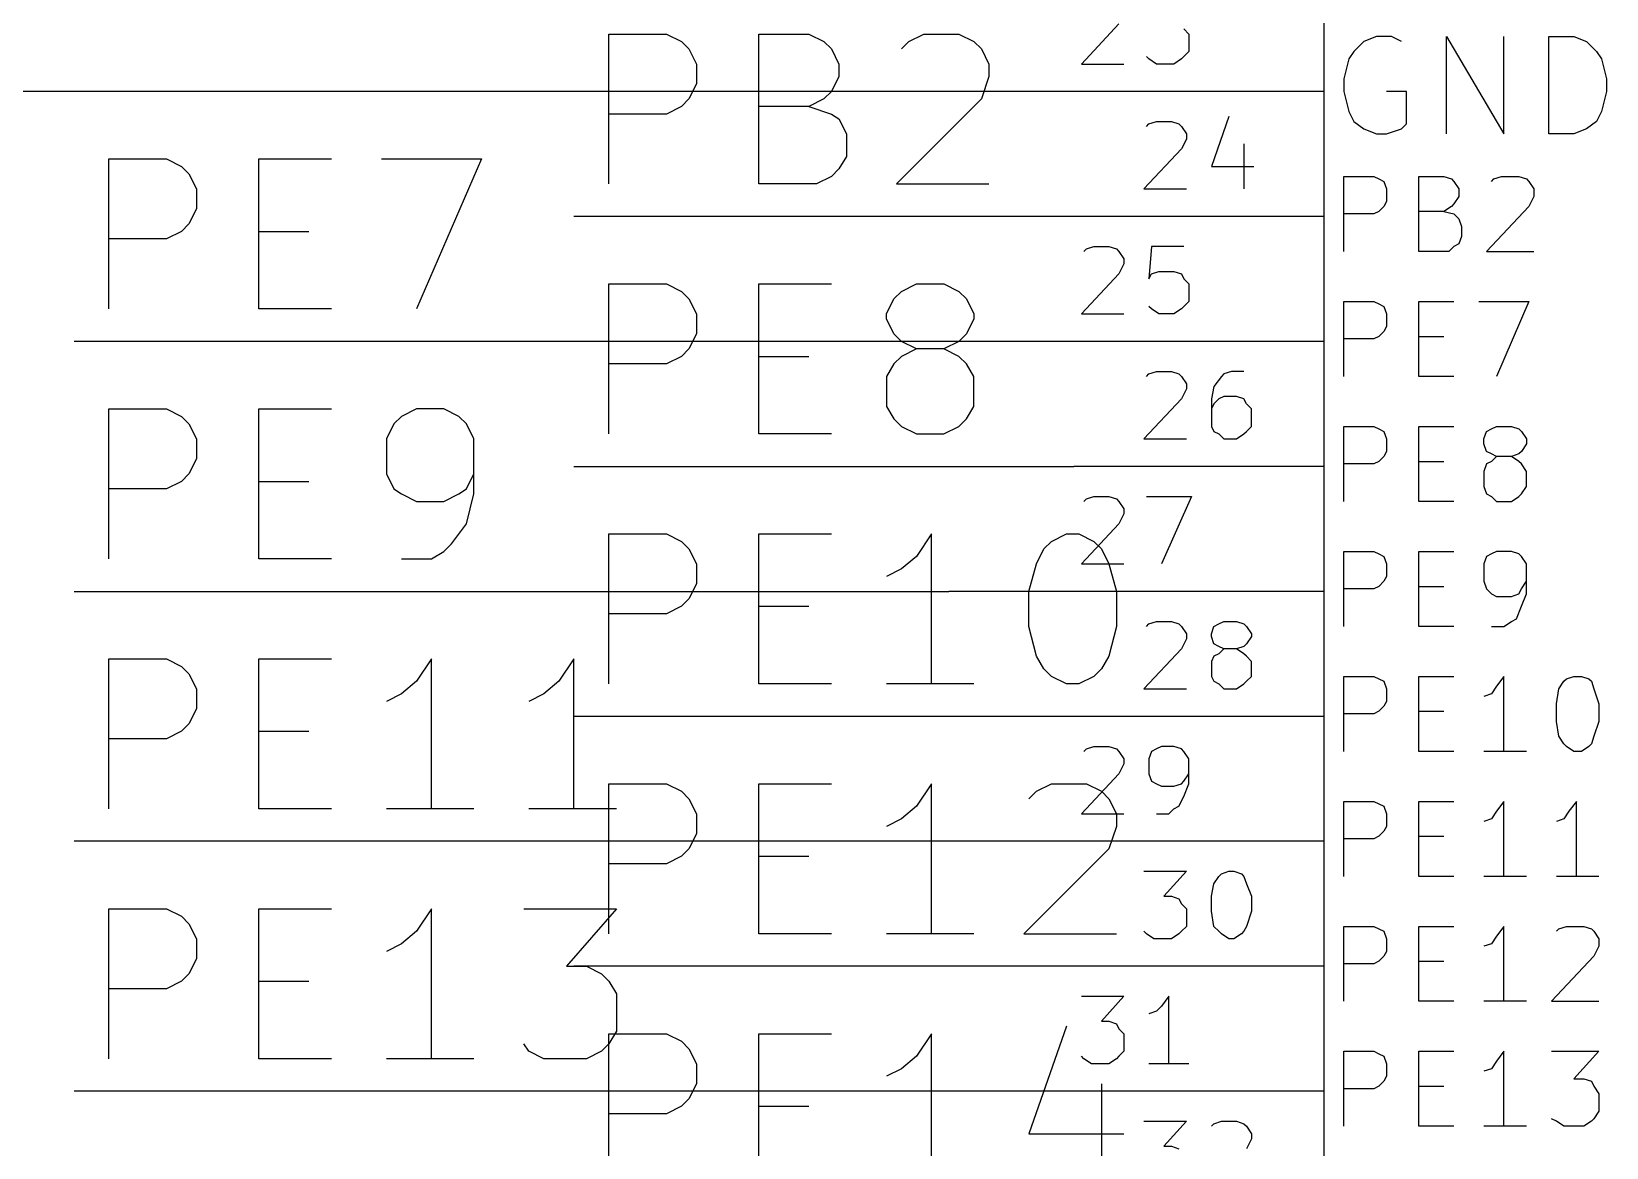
# Model space of a CAD drawing. Extents: x 10 to 287, y -200 to -10.
# Drawn here: x 32.59 to 48.59, y -122.49 to -111.15 of the extents above; entities that cross this region are included whole.
import ezdxf

# ---------------------------------------------------------------- set-up
doc = ezdxf.new("R2010")
doc.units = 0
doc.header["$MEASUREMENT"] = 0
doc.layers.add('BLACK', color=7, linetype='CONTINUOUS')

msp = doc.modelspace()

# ---------------------------------------------------------------- linework, layer by layer
at = {"layer": 'Black'}
for p, q in [((38.4556, -112.7), (38.4556, -111.176)), ((38.4556, -111.176), (39.0398, -111.176)), ((39.0398, -111.176), (39.1922, -111.252)), ((39.9796, -112.7), (39.9796, -111.176)), ((39.9796, -111.176), (40.4876, -111.176)), ((40.4876, -111.176), (40.64, -111.252)), ((41.5036, -111.252), (41.656, -111.176)), ((41.656, -111.176), (42.0116, -111.176)), ((42.0116, -111.176), (42.164, -111.252)), ((39.1922, -111.252), (39.2684, -111.328)), ((39.2684, -111.328), (39.3446, -111.481)), ((40.64, -111.252), (40.7162, -111.328)), ((40.7162, -111.328), (40.7924, -111.481)), ((41.4274, -111.328), (41.5036, -111.252)), ((42.164, -111.252), (42.2402, -111.328)), ((42.2402, -111.328), (42.3164, -111.481)), ((39.3446, -111.481), (39.3446, -111.684)), ((40.7924, -111.481), (40.7924, -111.608)), ((42.3164, -111.481), (42.3164, -111.608)), ((39.3446, -111.684), (39.2684, -111.836)), ((40.7924, -111.608), (40.7162, -111.76)), ((42.3164, -111.608), (42.2402, -111.836)), ((39.2684, -111.836), (39.1922, -111.912)), ((40.64, -111.836), (40.4876, -111.912)), ((40.7162, -111.76), (40.64, -111.836)), ((42.2402, -111.836), (41.3766, -112.7)), ((39.0398, -111.989), (38.4556, -111.989)), ((39.1922, -111.912), (39.0398, -111.989)), ((40.4876, -111.912), (39.9796, -111.912)), ((40.4876, -111.912), (40.7162, -111.989)), ((40.7162, -111.989), (40.7924, -112.039)), ((40.7924, -112.039), (40.8686, -112.192)), ((40.8686, -112.192), (40.8686, -112.42)), ((33.3756, -113.97), (33.3756, -112.446)), ((33.3756, -112.446), (33.9598, -112.446)), ((33.9598, -112.446), (34.1122, -112.522)), ((34.8996, -113.97), (34.8996, -112.446)), ((34.8996, -112.446), (35.6362, -112.446)), ((36.1442, -112.446), (37.1602, -112.446)), ((37.1602, -112.446), (36.4998, -113.97)), ((40.8686, -112.42), (40.7924, -112.547)), ((34.1122, -112.522), (34.1884, -112.598)), ((34.1884, -112.598), (34.2646, -112.751)), ((40.7162, -112.624), (40.5638, -112.7)), ((40.7924, -112.547), (40.7162, -112.624)), ((34.2646, -112.751), (34.2646, -112.954)), ((40.5638, -112.7), (39.9796, -112.7)), ((41.3766, -112.7), (42.3164, -112.7)), ((34.2646, -112.954), (34.1884, -113.106)), ((34.1884, -113.106), (34.1122, -113.182)), ((33.9598, -113.259), (33.3756, -113.259)), ((34.1122, -113.182), (33.9598, -113.259)), ((34.8996, -113.182), (35.4076, -113.182)), ((38.4556, -115.24), (38.4556, -113.716)), ((38.4556, -113.716), (39.0398, -113.716)), ((39.0398, -113.716), (39.1922, -113.792)), ((39.9796, -115.24), (39.9796, -113.716)), ((39.9796, -113.716), (40.7162, -113.716)), ((41.4274, -113.792), (41.5798, -113.716)), ((41.5798, -113.716), (41.8592, -113.716)), ((41.8592, -113.716), (42.0116, -113.792)), ((39.1922, -113.792), (39.2684, -113.868)), ((39.2684, -113.868), (39.3446, -114.021)), ((41.275, -114.021), (41.3512, -113.868)), ((41.3512, -113.868), (41.4274, -113.792)), ((42.0116, -113.792), (42.0878, -113.868)), ((42.0878, -113.868), (42.164, -114.021)), ((35.6362, -113.97), (34.8996, -113.97)), ((39.3446, -114.021), (39.3446, -114.224)), ((41.275, -114.071), (41.275, -114.021)), ((41.3512, -114.224), (41.275, -114.071)), ((42.164, -114.071), (42.0878, -114.224)), ((42.164, -114.021), (42.164, -114.071)), ((39.3446, -114.224), (39.2684, -114.376)), ((41.4274, -114.3), (41.3512, -114.224)), ((42.0878, -114.224), (42.0116, -114.3)), ((39.2684, -114.376), (39.1922, -114.452)), ((41.5798, -114.376), (41.4274, -114.3)), ((41.5798, -114.376), (41.4274, -114.452)), ((41.8592, -114.376), (41.5798, -114.376)), ((42.0116, -114.3), (41.8592, -114.376)), ((42.0116, -114.452), (41.8592, -114.376)), ((39.0398, -114.529), (38.4556, -114.529)), ((39.1922, -114.452), (39.0398, -114.529)), ((39.9796, -114.452), (40.4876, -114.452)), ((41.3512, -114.529), (41.275, -114.656)), ((41.4274, -114.452), (41.3512, -114.529)), ((42.0878, -114.529), (42.0116, -114.452)), ((42.164, -114.656), (42.0878, -114.529)), ((41.275, -114.656), (41.275, -114.96)), ((42.164, -114.96), (42.164, -114.656)), ((33.3756, -116.51), (33.3756, -114.986)), ((33.3756, -114.986), (33.9598, -114.986)), ((33.9598, -114.986), (34.1122, -115.062)), ((34.8996, -116.51), (34.8996, -114.986)), ((34.8996, -114.986), (35.6362, -114.986)), ((36.4998, -114.986), (36.3474, -115.062)), ((36.7792, -114.986), (36.4998, -114.986)), ((36.9316, -115.062), (36.7792, -114.986)), ((41.275, -114.96), (41.3512, -115.087)), ((42.0878, -115.087), (42.164, -114.96)), ((34.1122, -115.062), (34.1884, -115.138)), ((34.1884, -115.138), (34.2646, -115.291)), ((36.2712, -115.138), (36.195, -115.291)), ((36.3474, -115.062), (36.2712, -115.138)), ((37.0078, -115.138), (36.9316, -115.062)), ((37.084, -115.291), (37.0078, -115.138)), ((41.3512, -115.087), (41.4274, -115.164)), ((41.4274, -115.164), (41.5798, -115.24)), ((41.8592, -115.24), (42.0116, -115.164)), ((42.0116, -115.164), (42.0878, -115.087)), ((34.2646, -115.291), (34.2646, -115.494)), ((36.195, -115.291), (36.195, -115.646)), ((37.084, -115.849), (37.084, -115.291)), ((40.7162, -115.24), (39.9796, -115.24)), ((41.5798, -115.24), (41.8592, -115.24)), ((34.2646, -115.494), (34.1884, -115.646)), ((34.1884, -115.646), (34.1122, -115.722)), ((36.195, -115.646), (36.2712, -115.799)), ((37.0078, -115.799), (37.084, -115.646)), ((33.9598, -115.799), (33.3756, -115.799)), ((34.1122, -115.722), (33.9598, -115.799)), ((34.8996, -115.722), (35.4076, -115.722)), ((36.2712, -115.799), (36.3474, -115.849)), ((36.3474, -115.849), (36.4998, -115.926)), ((36.7792, -115.926), (36.9316, -115.849)), ((36.9316, -115.849), (37.0078, -115.799)), ((37.0078, -116.154), (37.084, -115.849)), ((36.4998, -115.926), (36.7792, -115.926)), ((36.8554, -116.357), (37.0078, -116.154)), ((38.4556, -117.78), (38.4556, -116.256)), ((38.4556, -116.256), (39.0398, -116.256)), ((39.0398, -116.256), (39.1922, -116.332)), ((39.1922, -116.332), (39.2684, -116.408)), ((39.9796, -117.78), (39.9796, -116.256)), ((39.9796, -116.256), (40.7162, -116.256)), ((41.7322, -116.256), (41.5798, -116.484)), ((41.7322, -117.78), (41.7322, -116.256)), ((42.8752, -116.408), (42.9514, -116.332)), ((42.9514, -116.332), (43.1038, -116.256)), ((43.1038, -116.256), (43.2308, -116.256)), ((43.2308, -116.256), (43.3832, -116.332)), ((43.3832, -116.332), (43.4594, -116.408)), ((36.6522, -116.51), (36.7792, -116.434)), ((36.7792, -116.434), (36.8554, -116.357)), ((39.2684, -116.408), (39.3446, -116.561)), ((41.5798, -116.484), (41.4274, -116.611)), ((42.799, -116.561), (42.8752, -116.408)), ((43.4594, -116.408), (43.5356, -116.561)), ((35.6362, -116.51), (34.8996, -116.51)), ((36.3474, -116.51), (36.6522, -116.51)), ((39.3446, -116.561), (39.3446, -116.764)), ((41.4274, -116.611), (41.275, -116.688)), ((42.7228, -116.84), (42.799, -116.561)), ((43.5356, -116.561), (43.6118, -116.84)), ((39.3446, -116.764), (39.2684, -116.916)), ((39.2684, -116.916), (39.1922, -116.992)), ((42.7228, -117.196), (42.7228, -116.84)), ((43.6118, -116.84), (43.6118, -117.196)), ((39.0398, -117.069), (38.4556, -117.069)), ((39.1922, -116.992), (39.0398, -117.069)), ((39.9796, -116.992), (40.4876, -116.992)), ((42.799, -117.5), (42.7228, -117.196)), ((43.6118, -117.196), (43.5356, -117.5)), ((33.3756, -119.05), (33.3756, -117.526)), ((33.3756, -117.526), (33.9598, -117.526)), ((33.9598, -117.526), (34.1122, -117.602)), ((34.1122, -117.602), (34.1884, -117.678)), ((34.8996, -119.05), (34.8996, -117.526)), ((34.8996, -117.526), (35.6362, -117.526)), ((36.6522, -117.526), (36.4998, -117.754)), ((36.6522, -119.05), (36.6522, -117.526)), ((38.1, -117.526), (37.9476, -117.754)), ((38.1, -119.05), (38.1, -117.526)), ((42.8752, -117.627), (42.799, -117.5)), ((43.5356, -117.5), (43.4594, -117.627)), ((34.1884, -117.678), (34.2646, -117.831)), ((36.4998, -117.754), (36.3474, -117.881)), ((37.9476, -117.754), (37.7952, -117.881)), ((42.9514, -117.704), (42.8752, -117.627)), ((43.1038, -117.78), (42.9514, -117.704)), ((43.3832, -117.704), (43.2308, -117.78)), ((43.4594, -117.627), (43.3832, -117.704)), ((34.2646, -117.831), (34.2646, -118.034)), ((36.3474, -117.881), (36.195, -117.958)), ((37.7952, -117.881), (37.6428, -117.958)), ((40.7162, -117.78), (39.9796, -117.78)), ((42.164, -117.78), (41.275, -117.78)), ((43.2308, -117.78), (43.1038, -117.78)), ((34.2646, -118.034), (34.1884, -118.186)), ((34.1884, -118.186), (34.1122, -118.262)), ((33.9598, -118.339), (33.3756, -118.339)), ((34.1122, -118.262), (33.9598, -118.339)), ((34.8996, -118.262), (35.4076, -118.262)), ((38.4556, -120.32), (38.4556, -118.796)), ((38.4556, -118.796), (39.0398, -118.796)), ((39.0398, -118.796), (39.1922, -118.872)), ((39.1922, -118.872), (39.2684, -118.948)), ((39.9796, -120.32), (39.9796, -118.796)), ((39.9796, -118.796), (40.7162, -118.796)), ((41.7322, -118.796), (41.5798, -119.024)), ((41.7322, -120.32), (41.7322, -118.796)), ((42.7228, -118.948), (42.799, -118.872)), ((42.799, -118.872), (42.9514, -118.796)), ((42.9514, -118.796), (43.307, -118.796)), ((43.307, -118.796), (43.4594, -118.872)), ((43.4594, -118.872), (43.5356, -118.948)), ((35.6362, -119.05), (34.8996, -119.05)), ((37.084, -119.05), (36.195, -119.05)), ((38.5318, -119.05), (37.6428, -119.05)), ((39.2684, -118.948), (39.3446, -119.101)), ((41.5798, -119.024), (41.4274, -119.151)), ((43.5356, -118.948), (43.6118, -119.101)), ((39.3446, -119.101), (39.3446, -119.304)), ((41.4274, -119.151), (41.275, -119.228)), ((43.6118, -119.101), (43.6118, -119.228)), ((39.3446, -119.304), (39.2684, -119.456)), ((43.6118, -119.228), (43.5356, -119.456)), ((39.1922, -119.532), (39.0398, -119.609)), ((39.2684, -119.456), (39.1922, -119.532)), ((39.9796, -119.532), (40.4876, -119.532)), ((43.5356, -119.456), (42.672, -120.32)), ((39.0398, -119.609), (38.4556, -119.609)), ((33.3756, -121.59), (33.3756, -120.066)), ((33.3756, -120.066), (33.9598, -120.066)), ((33.9598, -120.066), (34.1122, -120.142)), ((34.1122, -120.142), (34.1884, -120.218)), ((34.8996, -121.59), (34.8996, -120.066)), ((34.8996, -120.066), (35.6362, -120.066)), ((36.6522, -120.066), (36.4998, -120.294)), ((36.6522, -121.59), (36.6522, -120.066)), ((37.592, -120.066), (38.5318, -120.066)), ((38.5318, -120.066), (38.0238, -120.65)), ((34.1884, -120.218), (34.2646, -120.371)), ((36.4998, -120.294), (36.3474, -120.421)), ((40.7162, -120.32), (39.9796, -120.32)), ((42.164, -120.32), (41.275, -120.32)), ((42.672, -120.32), (43.6118, -120.32)), ((34.2646, -120.371), (34.2646, -120.574)), ((36.3474, -120.421), (36.195, -120.498)), ((34.2646, -120.574), (34.1884, -120.726)), ((38.0238, -120.65), (38.227, -120.65)), ((38.227, -120.65), (38.3794, -120.726)), ((34.1122, -120.802), (33.9598, -120.879)), ((34.1884, -120.726), (34.1122, -120.802)), ((34.8996, -120.802), (35.4076, -120.802)), ((38.3794, -120.726), (38.4556, -120.802)), ((38.4556, -120.802), (38.5318, -120.929)), ((33.9598, -120.879), (33.3756, -120.879)), ((38.5318, -120.929), (38.5318, -121.31)), ((43.1038, -121.26), (42.7228, -122.352)), ((37.6428, -121.514), (37.592, -121.437)), ((38.4556, -121.437), (38.3794, -121.514)), ((38.5318, -121.31), (38.4556, -121.437)), ((38.4556, -122.86), (38.4556, -121.336)), ((38.4556, -121.336), (39.0398, -121.336)), ((39.0398, -121.336), (39.1922, -121.412)), ((39.1922, -121.412), (39.2684, -121.488)), ((39.9796, -122.86), (39.9796, -121.336)), ((39.9796, -121.336), (40.7162, -121.336)), ((41.7322, -121.336), (41.5798, -121.564)), ((41.7322, -122.86), (41.7322, -121.336)), ((35.6362, -121.59), (34.8996, -121.59)), ((37.084, -121.59), (36.195, -121.59)), ((37.7952, -121.59), (37.6428, -121.514)), ((38.227, -121.59), (37.7952, -121.59)), ((38.3794, -121.514), (38.227, -121.59)), ((39.2684, -121.488), (39.3446, -121.641)), ((41.5798, -121.564), (41.4274, -121.691)), ((39.3446, -121.641), (39.3446, -121.844)), ((41.4274, -121.691), (41.275, -121.768)), ((39.3446, -121.844), (39.2684, -121.996)), ((43.4594, -121.844), (43.4594, -122.86)), ((39.1922, -122.072), (39.0398, -122.149)), ((39.2684, -121.996), (39.1922, -122.072)), ((39.9796, -122.072), (40.4876, -122.072)), ((39.0398, -122.149), (38.4556, -122.149)), ((42.7228, -122.352), (43.688, -122.352))]:
    msp.add_line(p, q, dxfattribs=at)
at = {"layer": 'Cyan 2'}
for p, q in [((46.2534, -111.201), (46.1264, -111.252)), ((46.4058, -111.201), (46.2534, -111.201)), ((46.5074, -111.252), (46.4058, -111.201)), ((46.9646, -112.192), (46.9646, -111.201)), ((46.9646, -111.201), (47.5488, -112.192)), ((47.5488, -112.192), (47.5488, -111.201)), ((48.006, -112.192), (48.006, -111.201)), ((48.006, -111.201), (48.26, -111.201)), ((48.26, -111.201), (48.387, -111.252)), ((46.0248, -111.354), (45.974, -111.43)), ((46.1264, -111.252), (46.0248, -111.354)), ((48.387, -111.252), (48.4886, -111.354)), ((48.4886, -111.354), (48.5394, -111.43)), ((45.974, -111.43), (45.9232, -111.633)), ((48.5394, -111.43), (48.5902, -111.633)), ((45.9232, -111.633), (45.9232, -111.76)), ((48.5902, -111.633), (48.5902, -111.76)), ((45.9232, -111.76), (45.974, -111.963)), ((46.5582, -111.76), (46.355, -111.76)), ((46.5582, -112.09), (46.5582, -111.76)), ((48.5902, -111.76), (48.5394, -111.963)), ((45.974, -111.963), (46.0248, -112.065)), ((48.5394, -111.963), (48.4886, -112.065)), ((46.0248, -112.065), (46.1264, -112.141)), ((46.1264, -112.141), (46.2534, -112.192)), ((46.355, -112.192), (46.5074, -112.141)), ((46.5074, -112.141), (46.5582, -112.09)), ((48.387, -112.141), (48.26, -112.192)), ((48.4886, -112.065), (48.387, -112.141)), ((46.2534, -112.192), (46.355, -112.192)), ((48.26, -112.192), (48.006, -112.192)), ((45.9232, -113.386), (45.9232, -112.624)), ((45.9232, -112.624), (46.228, -112.624)), ((46.228, -112.624), (46.2788, -112.649)), ((46.2788, -112.649), (46.3296, -112.674)), ((46.6852, -113.386), (46.6852, -112.624)), ((46.6852, -112.624), (46.9392, -112.624)), ((46.9392, -112.624), (47.0154, -112.649)), ((47.0154, -112.649), (47.0408, -112.674)), ((47.4218, -112.674), (47.4472, -112.649)), ((47.4472, -112.649), (47.5234, -112.624)), ((47.5234, -112.624), (47.7012, -112.624)), ((47.7012, -112.624), (47.7774, -112.649)), ((47.7774, -112.649), (47.8028, -112.674)), ((46.3296, -112.674), (46.355, -112.751)), ((46.355, -112.751), (46.355, -112.878)), ((47.0408, -112.674), (47.0916, -112.751)), ((47.0916, -112.751), (47.0916, -112.827)), ((47.8028, -112.674), (47.8536, -112.751)), ((47.8536, -112.751), (47.8536, -112.827)), ((46.3296, -112.928), (46.2788, -112.979)), ((46.355, -112.878), (46.3296, -112.928)), ((47.0154, -112.928), (46.9392, -112.979)), ((47.0408, -112.903), (47.0154, -112.928)), ((47.0916, -112.827), (47.0408, -112.903)), ((47.8028, -112.928), (47.371, -113.386)), ((47.8536, -112.827), (47.8028, -112.928)), ((46.228, -113.005), (45.9232, -113.005)), ((46.2788, -112.979), (46.228, -113.005)), ((46.9392, -112.979), (46.6852, -112.979)), ((46.9392, -112.979), (47.0408, -113.005)), ((47.0408, -113.005), (47.0916, -113.055)), ((47.0916, -113.055), (47.117, -113.132)), ((47.117, -113.132), (47.117, -113.233)), ((47.117, -113.233), (47.0916, -113.309)), ((46.99, -113.386), (46.6852, -113.386)), ((47.0408, -113.335), (46.99, -113.386)), ((47.0916, -113.309), (47.0408, -113.335)), ((47.371, -113.386), (47.8536, -113.386)), ((45.9232, -114.656), (45.9232, -113.894)), ((45.9232, -113.894), (46.228, -113.894)), ((46.228, -113.894), (46.2788, -113.919)), ((46.2788, -113.919), (46.3296, -113.944)), ((46.6852, -114.656), (46.6852, -113.894)), ((46.6852, -113.894), (47.0408, -113.894)), ((47.2948, -113.894), (47.8028, -113.894)), ((47.8028, -113.894), (47.4726, -114.656)), ((46.3296, -113.944), (46.355, -114.021)), ((46.355, -114.021), (46.355, -114.148)), ((46.2788, -114.249), (46.228, -114.275)), ((46.3296, -114.198), (46.2788, -114.249)), ((46.355, -114.148), (46.3296, -114.198)), ((46.6852, -114.249), (46.9392, -114.249)), ((46.228, -114.275), (45.9232, -114.275)), ((47.0408, -114.656), (46.6852, -114.656)), ((45.9232, -115.926), (45.9232, -115.164)), ((45.9232, -115.164), (46.228, -115.164)), ((46.228, -115.164), (46.2788, -115.189)), ((46.2788, -115.189), (46.3296, -115.214)), ((46.3296, -115.214), (46.355, -115.291)), ((46.6852, -115.926), (46.6852, -115.164)), ((46.6852, -115.164), (47.0408, -115.164)), ((47.3456, -115.291), (47.371, -115.214)), ((47.371, -115.214), (47.4218, -115.189)), ((47.4218, -115.189), (47.4726, -115.164)), ((47.4726, -115.164), (47.625, -115.164)), ((47.625, -115.164), (47.7012, -115.189)), ((47.7012, -115.189), (47.7266, -115.214)), ((47.7266, -115.214), (47.7774, -115.291)), ((46.355, -115.291), (46.355, -115.418)), ((47.3456, -115.341), (47.3456, -115.291)), ((47.371, -115.418), (47.3456, -115.341)), ((47.7774, -115.341), (47.7266, -115.418)), ((47.7774, -115.291), (47.7774, -115.341)), ((46.2788, -115.519), (46.228, -115.545)), ((46.3296, -115.468), (46.2788, -115.519)), ((46.355, -115.418), (46.3296, -115.468)), ((46.6852, -115.519), (46.9392, -115.519)), ((47.4218, -115.443), (47.371, -115.418)), ((47.4218, -115.519), (47.371, -115.545)), ((47.4726, -115.468), (47.4218, -115.443)), ((47.4726, -115.468), (47.4218, -115.519)), ((47.625, -115.468), (47.4726, -115.468)), ((47.7012, -115.443), (47.625, -115.468)), ((47.7012, -115.519), (47.625, -115.468)), ((47.7266, -115.418), (47.7012, -115.443)), ((47.7266, -115.545), (47.7012, -115.519)), ((46.228, -115.545), (45.9232, -115.545)), ((47.371, -115.545), (47.3456, -115.621)), ((47.3456, -115.621), (47.3456, -115.773)), ((47.7774, -115.621), (47.7266, -115.545)), ((47.7774, -115.773), (47.7774, -115.621)), ((47.3456, -115.773), (47.371, -115.849)), ((47.371, -115.849), (47.4218, -115.875)), ((47.7012, -115.875), (47.7266, -115.849)), ((47.7266, -115.849), (47.7774, -115.773)), ((47.0408, -115.926), (46.6852, -115.926)), ((47.4218, -115.875), (47.4726, -115.926)), ((47.4726, -115.926), (47.625, -115.926)), ((47.625, -115.926), (47.7012, -115.875)), ((45.9232, -117.196), (45.9232, -116.434)), ((45.9232, -116.434), (46.228, -116.434)), ((46.228, -116.434), (46.2788, -116.459)), ((46.2788, -116.459), (46.3296, -116.484)), ((46.3296, -116.484), (46.355, -116.561)), ((46.6852, -117.196), (46.6852, -116.434)), ((46.6852, -116.434), (47.0408, -116.434)), ((47.371, -116.484), (47.3456, -116.561)), ((47.4218, -116.459), (47.371, -116.484)), ((47.4726, -116.434), (47.4218, -116.459)), ((47.625, -116.434), (47.4726, -116.434)), ((47.7012, -116.459), (47.625, -116.434)), ((47.7266, -116.484), (47.7012, -116.459)), ((47.7774, -116.561), (47.7266, -116.484)), ((46.355, -116.561), (46.355, -116.688)), ((47.3456, -116.561), (47.3456, -116.738)), ((47.7774, -116.865), (47.7774, -116.561)), ((46.2788, -116.789), (46.228, -116.815)), ((46.3296, -116.738), (46.2788, -116.789)), ((46.355, -116.688), (46.3296, -116.738)), ((46.6852, -116.789), (46.9392, -116.789)), ((47.3456, -116.738), (47.371, -116.815)), ((47.7266, -116.815), (47.7774, -116.738)), ((46.228, -116.815), (45.9232, -116.815)), ((47.371, -116.815), (47.4218, -116.865)), ((47.4218, -116.865), (47.4726, -116.891)), ((47.4726, -116.891), (47.625, -116.891)), ((47.625, -116.891), (47.7012, -116.865)), ((47.7012, -116.865), (47.7266, -116.815)), ((47.7266, -116.992), (47.7774, -116.865)), ((47.625, -117.145), (47.6758, -117.119)), ((47.6758, -117.119), (47.7266, -116.992)), ((47.0408, -117.196), (46.6852, -117.196)), ((47.4218, -117.196), (47.5488, -117.196)), ((47.5488, -117.196), (47.625, -117.145)), ((45.9232, -118.466), (45.9232, -117.704)), ((45.9232, -117.704), (46.228, -117.704)), ((46.228, -117.704), (46.2788, -117.729)), ((46.2788, -117.729), (46.3296, -117.754)), ((46.3296, -117.754), (46.355, -117.831)), ((46.6852, -118.466), (46.6852, -117.704)), ((46.6852, -117.704), (47.0408, -117.704)), ((47.5488, -117.704), (47.4726, -117.805)), ((47.5488, -118.466), (47.5488, -117.704)), ((48.1076, -117.831), (48.1584, -117.754)), ((48.1584, -117.754), (48.1838, -117.729)), ((48.1838, -117.729), (48.26, -117.704)), ((48.26, -117.704), (48.3362, -117.704)), ((48.3362, -117.704), (48.4124, -117.729)), ((48.4124, -117.729), (48.4378, -117.754)), ((48.4378, -117.754), (48.4632, -117.831)), ((46.355, -117.831), (46.355, -117.958)), ((47.4218, -117.881), (47.3456, -117.907)), ((47.4726, -117.805), (47.4218, -117.881)), ((48.0822, -117.983), (48.1076, -117.831)), ((48.4632, -117.831), (48.514, -117.983)), ((46.228, -118.085), (45.9232, -118.085)), ((46.2788, -118.059), (46.228, -118.085)), ((46.3296, -118.008), (46.2788, -118.059)), ((46.355, -117.958), (46.3296, -118.008)), ((46.6852, -118.059), (46.9392, -118.059)), ((48.0822, -118.161), (48.0822, -117.983)), ((48.514, -117.983), (48.514, -118.161)), ((48.1076, -118.313), (48.0822, -118.161)), ((48.514, -118.161), (48.4632, -118.313)), ((48.1584, -118.389), (48.1076, -118.313)), ((48.1838, -118.415), (48.1584, -118.389)), ((48.4378, -118.389), (48.4124, -118.415)), ((48.4632, -118.313), (48.4378, -118.389)), ((47.0408, -118.466), (46.6852, -118.466)), ((47.7774, -118.466), (47.3456, -118.466)), ((48.26, -118.466), (48.1838, -118.415)), ((48.3362, -118.466), (48.26, -118.466)), ((48.4124, -118.415), (48.3362, -118.466)), ((45.9232, -119.736), (45.9232, -118.974)), ((45.9232, -118.974), (46.228, -118.974)), ((46.228, -118.974), (46.2788, -118.999)), ((46.2788, -118.999), (46.3296, -119.024)), ((46.3296, -119.024), (46.355, -119.101)), ((46.6852, -119.736), (46.6852, -118.974)), ((46.6852, -118.974), (47.0408, -118.974)), ((47.5488, -118.974), (47.4726, -119.075)), ((47.5488, -119.736), (47.5488, -118.974)), ((48.2854, -118.974), (48.2092, -119.075)), ((48.2854, -119.736), (48.2854, -118.974)), ((46.355, -119.101), (46.355, -119.228)), ((47.4218, -119.151), (47.3456, -119.177)), ((47.4726, -119.075), (47.4218, -119.151)), ((48.1584, -119.151), (48.0822, -119.177)), ((48.2092, -119.075), (48.1584, -119.151)), ((46.228, -119.355), (45.9232, -119.355)), ((46.2788, -119.329), (46.228, -119.355)), ((46.3296, -119.278), (46.2788, -119.329)), ((46.355, -119.228), (46.3296, -119.278)), ((46.6852, -119.329), (46.9392, -119.329)), ((47.0408, -119.736), (46.6852, -119.736)), ((47.7774, -119.736), (47.3456, -119.736)), ((48.514, -119.736), (48.0822, -119.736)), ((45.9232, -121.006), (45.9232, -120.244)), ((45.9232, -120.244), (46.228, -120.244)), ((46.228, -120.244), (46.2788, -120.269)), ((46.2788, -120.269), (46.3296, -120.294)), ((46.3296, -120.294), (46.355, -120.371)), ((46.6852, -121.006), (46.6852, -120.244)), ((46.6852, -120.244), (47.0408, -120.244)), ((47.5488, -120.244), (47.4726, -120.345)), ((47.5488, -121.006), (47.5488, -120.244)), ((48.0822, -120.294), (48.1076, -120.269)), ((48.1076, -120.269), (48.1838, -120.244)), ((48.1838, -120.244), (48.3616, -120.244)), ((48.3616, -120.244), (48.4378, -120.269)), ((48.4378, -120.269), (48.4632, -120.294)), ((48.4632, -120.294), (48.514, -120.371)), ((46.355, -120.371), (46.355, -120.498)), ((47.4218, -120.421), (47.3456, -120.447)), ((47.4726, -120.345), (47.4218, -120.421)), ((48.514, -120.447), (48.4632, -120.548)), ((48.514, -120.371), (48.514, -120.447)), ((46.228, -120.625), (45.9232, -120.625)), ((46.2788, -120.599), (46.228, -120.625)), ((46.3296, -120.548), (46.2788, -120.599)), ((46.355, -120.498), (46.3296, -120.548)), ((46.6852, -120.599), (46.9392, -120.599)), ((48.4632, -120.548), (48.0314, -121.006)), ((47.0408, -121.006), (46.6852, -121.006)), ((47.7774, -121.006), (47.3456, -121.006)), ((48.0314, -121.006), (48.514, -121.006)), ((45.9232, -122.276), (45.9232, -121.514)), ((45.9232, -121.514), (46.228, -121.514)), ((46.228, -121.514), (46.2788, -121.539)), ((46.2788, -121.539), (46.3296, -121.564)), ((46.3296, -121.564), (46.355, -121.641)), ((46.6852, -122.276), (46.6852, -121.514)), ((46.6852, -121.514), (47.0408, -121.514)), ((47.4726, -121.615), (47.4218, -121.691)), ((47.5488, -121.514), (47.4726, -121.615)), ((47.5488, -122.276), (47.5488, -121.514)), ((48.0314, -121.514), (48.514, -121.514)), ((48.514, -121.514), (48.26, -121.793)), ((46.355, -121.768), (46.3296, -121.818)), ((46.355, -121.641), (46.355, -121.768)), ((47.4218, -121.691), (47.3456, -121.717)), ((46.228, -121.895), (45.9232, -121.895)), ((46.2788, -121.869), (46.228, -121.895)), ((46.3296, -121.818), (46.2788, -121.869)), ((46.6852, -121.869), (46.9392, -121.869)), ((48.26, -121.793), (48.3616, -121.793)), ((48.3616, -121.793), (48.4378, -121.818)), ((48.4378, -121.818), (48.4632, -121.869)), ((48.4632, -121.869), (48.514, -121.945)), ((48.514, -121.945), (48.514, -122.123)), ((48.0822, -122.225), (48.0314, -122.199)), ((48.1584, -122.276), (48.0822, -122.225)), ((48.4378, -122.225), (48.3616, -122.276)), ((48.4632, -122.199), (48.4378, -122.225)), ((48.514, -122.123), (48.4632, -122.199)), ((47.0408, -122.276), (46.6852, -122.276)), ((47.7774, -122.276), (47.3456, -122.276)), ((48.3616, -122.276), (48.1584, -122.276))]:
    msp.add_line(p, q, dxfattribs=at)
at = {"layer": 'Green 2'}
for p, q in [((41.91, -111.76), (30.48, -111.76)), ((43.18, -113.03), (38.1, -113.03)), ((41.91, -114.3), (33.02, -114.3)), ((38.1, -115.57), (43.18, -115.57)), ((33.02, -116.84), (41.91, -116.84)), ((43.18, -118.11), (38.1, -118.11)), ((41.91, -119.38), (33.02, -119.38)), ((43.18, -120.65), (38.1, -120.65)), ((41.91, -121.92), (33.02, -121.92))]:
    msp.add_line(p, q, dxfattribs=at)
at = {"layer": 'Red 2'}
for p, q in [((45.72, -82.55), (45.72, -148.59)), ((43.6372, -111.074), (43.2562, -111.481)), ((44.2976, -111.125), (44.3484, -111.176)), ((44.3484, -111.176), (44.3484, -111.354)), ((44.3484, -111.354), (44.2976, -111.404)), ((43.2562, -111.481), (43.688, -111.481)), ((43.942, -111.43), (43.9166, -111.404)), ((44.0182, -111.481), (43.942, -111.43)), ((44.196, -111.481), (44.0182, -111.481)), ((44.2722, -111.43), (44.196, -111.481)), ((44.2976, -111.404), (44.2722, -111.43)), ((45.72, -111.76), (41.91, -111.76)), ((44.7548, -112.014), (44.577, -112.522)), ((43.9166, -112.116), (43.942, -112.09)), ((43.942, -112.09), (44.0182, -112.065)), ((44.0182, -112.065), (44.1706, -112.065)), ((44.1706, -112.065), (44.2468, -112.09)), ((44.2468, -112.09), (44.2722, -112.116)), ((44.2722, -112.116), (44.323, -112.192)), ((44.323, -112.243), (44.2722, -112.344)), ((44.323, -112.192), (44.323, -112.243)), ((44.9072, -112.293), (44.9072, -112.751)), ((44.2722, -112.344), (43.8912, -112.751)), ((44.577, -112.522), (45.0088, -112.522)), ((43.8912, -112.751), (44.323, -112.751)), ((45.72, -113.03), (43.18, -113.03)), ((43.2816, -113.386), (43.307, -113.36)), ((43.307, -113.36), (43.3832, -113.335)), ((43.3832, -113.335), (43.5356, -113.335)), ((43.5356, -113.335), (43.6118, -113.36)), ((43.6118, -113.36), (43.6372, -113.386)), ((43.6372, -113.386), (43.688, -113.462)), ((43.9674, -113.335), (43.942, -113.665)), ((44.2976, -113.335), (43.9674, -113.335)), ((43.6372, -113.614), (43.2562, -114.021)), ((43.688, -113.513), (43.6372, -113.614)), ((43.688, -113.462), (43.688, -113.513)), ((43.942, -113.665), (43.9674, -113.614)), ((43.9674, -113.614), (44.0436, -113.589)), ((44.0436, -113.589), (44.196, -113.589)), ((44.196, -113.589), (44.2722, -113.614)), ((44.2722, -113.614), (44.2976, -113.665)), ((44.2976, -113.665), (44.3484, -113.716)), ((44.3484, -113.716), (44.3484, -113.894)), ((44.3484, -113.894), (44.2976, -113.944)), ((43.2562, -114.021), (43.688, -114.021)), ((43.9674, -113.97), (43.942, -113.944)), ((44.0436, -114.021), (43.9674, -113.97)), ((44.196, -114.021), (44.0436, -114.021)), ((44.2722, -113.97), (44.196, -114.021)), ((44.2976, -113.944), (44.2722, -113.97)), ((45.72, -114.3), (41.91, -114.3)), ((43.9166, -114.656), (43.942, -114.63)), ((43.942, -114.63), (44.0182, -114.605)), ((44.0182, -114.605), (44.1706, -114.605)), ((44.1706, -114.605), (44.2468, -114.63)), ((44.2468, -114.63), (44.2722, -114.656)), ((44.2722, -114.656), (44.323, -114.732)), ((44.323, -114.732), (44.323, -114.783)), ((44.6786, -114.656), (44.6024, -114.757)), ((44.704, -114.63), (44.6786, -114.656)), ((44.7802, -114.605), (44.704, -114.63)), ((44.9072, -114.605), (44.7802, -114.605)), ((44.2722, -114.884), (43.8912, -115.291)), ((44.323, -114.783), (44.2722, -114.884)), ((44.6024, -114.757), (44.577, -114.884)), ((44.577, -114.884), (44.577, -115.164)), ((44.6532, -114.884), (44.6024, -114.935)), ((44.704, -114.859), (44.6532, -114.884)), ((44.831, -114.859), (44.704, -114.859)), ((44.9072, -114.884), (44.831, -114.859)), ((44.9326, -114.935), (44.9072, -114.884)), ((44.6024, -114.935), (44.577, -114.986)), ((44.9834, -114.986), (44.9326, -114.935)), ((44.9834, -115.164), (44.9834, -114.986)), ((44.577, -115.164), (44.6024, -115.214)), ((44.6024, -115.214), (44.6532, -115.24)), ((44.9072, -115.24), (44.9326, -115.214)), ((44.9326, -115.214), (44.9834, -115.164)), ((43.8912, -115.291), (44.323, -115.291)), ((44.6532, -115.24), (44.704, -115.291)), ((44.704, -115.291), (44.831, -115.291)), ((44.831, -115.291), (44.9072, -115.24)), ((45.72, -115.57), (43.18, -115.57)), ((43.2816, -115.926), (43.307, -115.9)), ((43.307, -115.9), (43.3832, -115.875)), ((43.3832, -115.875), (43.5356, -115.875)), ((43.5356, -115.875), (43.6118, -115.9)), ((43.6118, -115.9), (43.6372, -115.926)), ((43.6372, -115.926), (43.688, -116.002)), ((43.688, -116.002), (43.688, -116.053)), ((43.9166, -115.875), (44.3738, -115.875)), ((44.3738, -115.875), (44.069, -116.561)), ((43.6372, -116.154), (43.2562, -116.561)), ((43.688, -116.053), (43.6372, -116.154)), ((43.2562, -116.561), (43.688, -116.561)), ((45.72, -116.84), (41.91, -116.84)), ((43.9166, -117.196), (43.942, -117.17)), ((43.942, -117.17), (44.0182, -117.145)), ((44.0182, -117.145), (44.1706, -117.145)), ((44.1706, -117.145), (44.2468, -117.17)), ((44.2468, -117.17), (44.2722, -117.196)), ((44.2722, -117.196), (44.323, -117.272)), ((44.323, -117.272), (44.323, -117.323)), ((44.577, -117.272), (44.6024, -117.196)), ((44.577, -117.297), (44.577, -117.272)), ((44.6024, -117.196), (44.6532, -117.17)), ((44.6532, -117.17), (44.704, -117.145)), ((44.704, -117.145), (44.831, -117.145)), ((44.831, -117.145), (44.9072, -117.17)), ((44.9072, -117.17), (44.9326, -117.196)), ((44.9326, -117.196), (44.9834, -117.272)), ((44.9834, -117.272), (44.9834, -117.297)), ((44.2722, -117.424), (43.8912, -117.831)), ((44.323, -117.323), (44.2722, -117.424)), ((44.6024, -117.373), (44.577, -117.297)), ((44.6532, -117.399), (44.6024, -117.373)), ((44.704, -117.424), (44.6532, -117.399)), ((44.704, -117.424), (44.6532, -117.475)), ((44.831, -117.424), (44.704, -117.424)), ((44.9072, -117.399), (44.831, -117.424)), ((44.9072, -117.475), (44.831, -117.424)), ((44.9326, -117.373), (44.9072, -117.399)), ((44.9834, -117.297), (44.9326, -117.373)), ((44.6024, -117.5), (44.577, -117.551)), ((44.577, -117.551), (44.577, -117.704)), ((44.6532, -117.475), (44.6024, -117.5)), ((44.9326, -117.5), (44.9072, -117.475)), ((44.9834, -117.551), (44.9326, -117.5)), ((44.9834, -117.704), (44.9834, -117.551)), ((44.577, -117.704), (44.6024, -117.754)), ((44.6024, -117.754), (44.6532, -117.78)), ((44.9072, -117.78), (44.9326, -117.754)), ((44.9326, -117.754), (44.9834, -117.704)), ((43.8912, -117.831), (44.323, -117.831)), ((44.6532, -117.78), (44.704, -117.831)), ((44.704, -117.831), (44.831, -117.831)), ((44.831, -117.831), (44.9072, -117.78)), ((45.72, -118.11), (43.18, -118.11)), ((43.2816, -118.466), (43.307, -118.44)), ((43.307, -118.44), (43.3832, -118.415)), ((43.3832, -118.415), (43.5356, -118.415)), ((43.5356, -118.415), (43.6118, -118.44)), ((43.6118, -118.44), (43.6372, -118.466)), ((43.6372, -118.466), (43.688, -118.542)), ((43.688, -118.542), (43.688, -118.593)), ((43.9674, -118.466), (43.942, -118.542)), ((43.942, -118.542), (43.942, -118.694)), ((44.0182, -118.44), (43.9674, -118.466)), ((44.069, -118.415), (44.0182, -118.44)), ((44.196, -118.415), (44.069, -118.415)), ((44.2722, -118.44), (44.196, -118.415)), ((44.2976, -118.466), (44.2722, -118.44)), ((44.3484, -118.542), (44.2976, -118.466)), ((44.3484, -118.796), (44.3484, -118.542)), ((43.6372, -118.694), (43.2562, -119.101)), ((43.688, -118.593), (43.6372, -118.694)), ((43.942, -118.694), (43.9674, -118.77)), ((44.2976, -118.77), (44.3484, -118.694)), ((43.9674, -118.77), (44.0182, -118.796)), ((44.0182, -118.796), (44.069, -118.821)), ((44.069, -118.821), (44.196, -118.821)), ((44.196, -118.821), (44.2722, -118.796)), ((44.2722, -118.796), (44.2976, -118.77)), ((44.2976, -118.923), (44.3484, -118.796)), ((44.1452, -119.101), (44.196, -119.05)), ((44.196, -119.05), (44.2468, -119.024)), ((44.2468, -119.024), (44.2976, -118.923)), ((43.2562, -119.101), (43.688, -119.101)), ((44.0182, -119.101), (44.1452, -119.101)), ((45.72, -119.38), (41.91, -119.38)), ((43.8912, -119.685), (44.323, -119.685)), ((44.323, -119.685), (44.0944, -119.939)), ((44.6786, -119.71), (44.7548, -119.685)), ((44.7548, -119.685), (44.8056, -119.685)), ((44.8056, -119.685), (44.8818, -119.71)), ((44.577, -119.939), (44.6024, -119.812)), ((44.6024, -119.812), (44.6532, -119.736)), ((44.6532, -119.736), (44.6786, -119.71)), ((44.8818, -119.71), (44.9072, -119.736)), ((44.9072, -119.736), (44.9326, -119.812)), ((44.9326, -119.812), (44.9834, -119.939)), ((44.0944, -119.939), (44.1706, -119.939)), ((44.1706, -119.939), (44.2468, -119.964)), ((44.2468, -119.964), (44.2722, -120.015)), ((44.2722, -120.015), (44.323, -120.066)), ((44.577, -120.091), (44.577, -119.939)), ((44.9834, -119.939), (44.9834, -120.091)), ((44.323, -120.066), (44.323, -120.244)), ((44.6024, -120.244), (44.577, -120.091)), ((44.9834, -120.091), (44.9326, -120.244)), ((43.9166, -120.32), (43.8912, -120.294)), ((43.9928, -120.371), (43.9166, -120.32)), ((44.2468, -120.32), (44.1706, -120.371)), ((44.2722, -120.294), (44.2468, -120.32)), ((44.323, -120.244), (44.2722, -120.294)), ((44.6532, -120.294), (44.6024, -120.244)), ((44.6786, -120.32), (44.6532, -120.294)), ((44.7548, -120.371), (44.6786, -120.32)), ((44.8818, -120.32), (44.8056, -120.371)), ((44.9072, -120.294), (44.8818, -120.32)), ((44.9326, -120.244), (44.9072, -120.294)), ((44.1706, -120.371), (43.9928, -120.371)), ((44.8056, -120.371), (44.7548, -120.371)), ((45.72, -120.65), (43.18, -120.65)), ((43.2562, -120.955), (43.688, -120.955)), ((43.688, -120.955), (43.4594, -121.209)), ((44.1452, -120.955), (44.069, -121.056)), ((44.1452, -121.641), (44.1452, -120.955)), ((44.0182, -121.107), (43.942, -121.133)), ((44.069, -121.056), (44.0182, -121.107)), ((43.4594, -121.209), (43.5356, -121.209)), ((43.5356, -121.209), (43.6118, -121.234)), ((43.6118, -121.234), (43.6372, -121.285)), ((43.6372, -121.285), (43.688, -121.336)), ((43.688, -121.336), (43.688, -121.514)), ((43.2816, -121.59), (43.2562, -121.564)), ((43.3578, -121.641), (43.2816, -121.59)), ((43.6118, -121.59), (43.5356, -121.641)), ((43.6372, -121.564), (43.6118, -121.59)), ((43.688, -121.514), (43.6372, -121.564)), ((43.5356, -121.641), (43.3578, -121.641)), ((44.3484, -121.641), (43.942, -121.641)), ((45.72, -121.92), (41.91, -121.92)), ((43.8912, -122.225), (44.323, -122.225)), ((44.323, -122.225), (44.0944, -122.479)), ((44.577, -122.276), (44.6024, -122.25)), ((44.6024, -122.25), (44.6786, -122.225)), ((44.6786, -122.225), (44.831, -122.225)), ((44.831, -122.225), (44.9072, -122.25)), ((44.9072, -122.25), (44.9326, -122.276)), ((44.9326, -122.276), (44.9834, -122.352)), ((44.9834, -122.403), (44.9326, -122.504)), ((44.9834, -122.352), (44.9834, -122.403)), ((44.0944, -122.479), (44.1706, -122.479)), ((44.1706, -122.479), (44.2468, -122.504))]:
    msp.add_line(p, q, dxfattribs=at)

doc.saveas('drawing.dxf')
